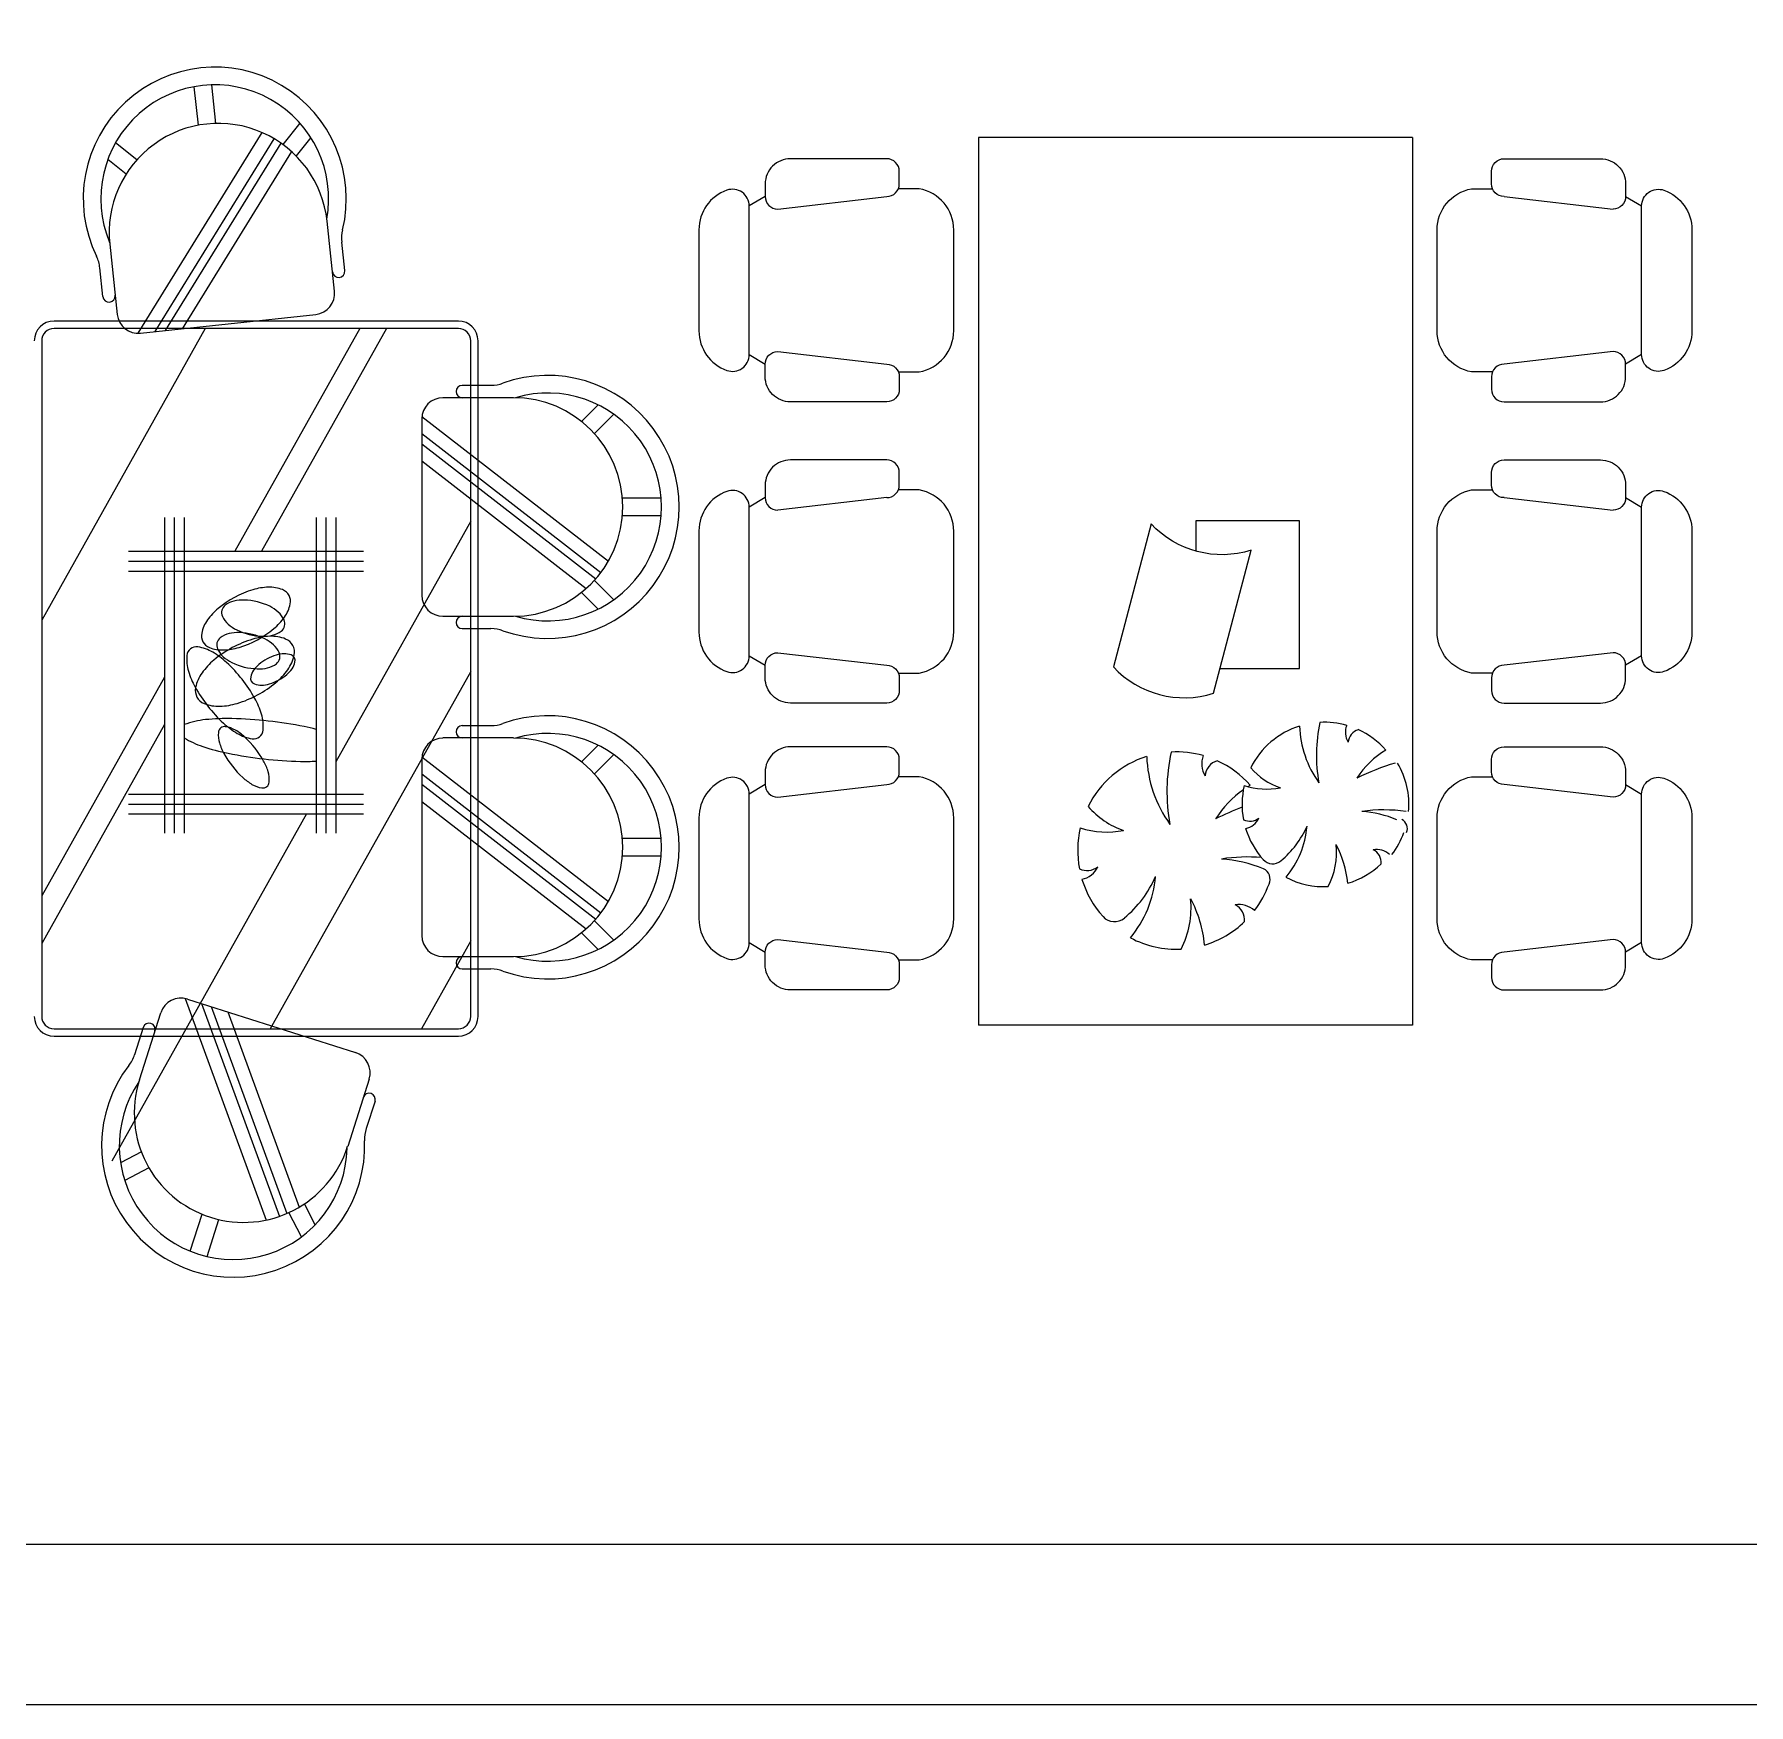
# Model space of a CAD drawing. Header units: inches. Extents: x 3.4 to 45.9, y 14.3 to 39.1.
# Drawn here: x 27.849 to 31.325, y 14.302 to 17.69 of the extents above; entities that cross this region are included whole.
import ezdxf

# ---------------------------------------------------------------- set-up
doc = ezdxf.new("R2010")
doc.units = ezdxf.units.IN
doc.header["$MEASUREMENT"] = 0
doc.layers.add('4', color=4, linetype='Continuous')
doc.layers.add('kadrbm', color=4, linetype='Continuous')

# ---------------------------------------------------------------- blocks, each defined once
blk = doc.blocks.new('kadrbm')
at = {"layer": 'kadrbm', "color": 4}
blk.add_lwpolyline([(0, 0), (0, 24.7972), (21, 24.7972), (21, 0), (0, 0)], close=True, dxfattribs=at)
blk.add_lwpolyline([(20.6631, 0.3257), (20.6631, 24.4603), (0.3369, 24.4603), (0.3369, 0.3257), (20.6631, 0.3257)], dxfattribs=at)

msp = doc.modelspace()

# ---------------------------------------------------------------- linework, layer by layer
at = {"layer": '4'}
for p, q in [((28.1723, 17.5835), (28.1807, 17.5053)), ((28.2079, 17.5873), (28.2163, 17.5091)), ((28.0594, 17.0834), (28.3106, 17.4907)), ((28.3874, 17.5097), (28.3526, 17.4666)), ((28.0564, 17.4349), (28.0133, 17.4697)), ((28.0938, 17.0868), (28.3352, 17.4781)), ((28.1145, 17.089), (28.349, 17.4691)), ((28.4096, 17.4803), (28.3797, 17.4432)), ((29.7634, 17.4802), (29.7634, 15.6802)), ((30.6434, 17.4802), (29.7634, 17.4802)), ((30.6434, 17.4802), (30.6434, 15.6802)), ((28.0349, 17.4063), (27.9978, 17.4362)), ((28.1491, 17.0928), (28.3707, 17.4519)), ((28.4576, 17.1689), (28.4424, 17.3111)), ((28.0016, 17.2639), (28.0168, 17.1217)), ((28.4783, 17.2105), (28.4721, 17.2684)), ((27.9878, 17.158), (27.9816, 17.2159)), ((28.7086, 17.1082), (27.8886, 17.1082)), ((28.064, 17.0836), (28.4195, 17.1217)), ((28.1954, 17.0932), (27.8636, 16.5018)), ((28.7086, 17.0932), (27.8886, 17.0932)), ((28.5091, 17.0932), (28.2556, 16.6414)), ((28.5631, 17.0932), (28.3097, 16.6414)), ((27.8636, 17.0682), (27.8636, 15.6982)), ((28.7336, 15.6982), (28.7336, 17.0682)), ((28.7486, 15.6982), (28.7486, 17.0682)), ((28.7166, 16.978), (28.7748, 16.978)), ((28.8204, 16.9529), (28.6774, 16.9529)), ((28.9585, 16.9047), (28.9921, 16.9384)), ((28.6345, 16.91), (28.6345, 16.5525)), ((28.6348, 16.9147), (29.013, 16.6215)), ((28.9846, 16.8802), (29.0238, 16.9194)), ((28.6345, 16.8801), (28.9979, 16.5985)), ((28.6345, 16.8592), (28.9875, 16.5856)), ((28.6345, 16.8245), (28.968, 16.5659)), ((29.12, 16.7492), (29.0413, 16.7492)), ((28.1125, 16.7097), (28.1125, 16.0696)), ((28.1325, 16.7097), (28.1325, 16.0696)), ((28.1525, 16.7097), (28.1525, 16.0696)), ((28.4201, 16.7097), (28.4201, 16.0696)), ((28.4401, 16.7097), (28.4401, 16.0696)), ((28.4601, 16.7097), (28.4601, 16.0696)), ((28.7336, 16.7023), (28.4601, 16.2147)), ((29.12, 16.7134), (29.0413, 16.7134)), ((28.0396, 16.6414), (28.516, 16.6414)), ((28.0396, 16.6214), (28.516, 16.6214)), ((28.0396, 16.6014), (28.516, 16.6014)), ((28.9921, 16.5242), (28.9585, 16.5579)), ((29.0238, 16.5431), (28.9846, 16.5823)), ((28.6774, 16.5096), (28.8204, 16.5096)), ((28.7166, 16.4846), (28.7748, 16.4846)), ((28.1125, 16.3863), (27.8636, 15.9426)), ((28.7336, 16.3977), (28.3272, 15.6732)), ((28.1125, 16.2899), (27.8636, 15.8462)), ((28.7166, 16.2878), (28.7748, 16.2878)), ((28.8204, 16.2628), (28.6774, 16.2628)), ((28.9585, 16.2145), (28.9921, 16.2482)), ((28.6345, 16.2198), (28.6345, 15.8623)), ((28.6348, 16.2245), (29.013, 15.9314)), ((28.9846, 16.1901), (29.0238, 16.2293)), ((28.6345, 16.1899), (28.9979, 15.9083)), ((28.6345, 16.1691), (28.9875, 15.8955)), ((28.0396, 16.1488), (28.516, 16.1488)), ((28.6345, 16.1343), (28.968, 15.8757)), ((28.4007, 16.1088), (28.0057, 15.4046)), ((28.0396, 16.1288), (28.516, 16.1288)), ((28.0396, 16.1088), (28.516, 16.1088)), ((29.12, 16.059), (29.0413, 16.059)), ((29.12, 16.0232), (29.0413, 16.0232)), ((29.0238, 15.8529), (28.9846, 15.8921)), ((28.9921, 15.834), (28.9585, 15.8677)), ((28.7336, 15.8513), (28.6337, 15.6732)), ((28.6774, 15.8194), (28.8204, 15.8194)), ((28.7166, 15.7944), (28.7748, 15.7944)), ((28.1547, 15.7347), (28.3191, 15.2853)), ((28.1592, 15.7335), (28.4998, 15.6249)), ((28.1877, 15.7244), (28.3456, 15.2927)), ((28.2076, 15.7181), (28.361, 15.2987)), ((28.0619, 15.5694), (28.1053, 15.7057)), ((28.2408, 15.7075), (28.3857, 15.3112)), ((27.8886, 15.6732), (28.7086, 15.6732)), ((27.8886, 15.6582), (28.7086, 15.6582)), ((28.0696, 15.676), (28.0519, 15.6205)), ((30.6434, 15.6802), (29.7634, 15.6802)), ((28.5277, 15.571), (28.4842, 15.4347)), ((28.5396, 15.5261), (28.5219, 15.4706)), ((28.0659, 15.4233), (28.0236, 15.4014)), ((28.0812, 15.391), (28.032, 15.3655)), ((28.3905, 15.2512), (28.3651, 15.3005)), ((28.4182, 15.2756), (28.3963, 15.3179)), ((28.165, 15.2221), (28.1889, 15.297)), ((28.199, 15.2112), (28.2229, 15.2862))]:
    msp.add_line(p, q, dxfattribs=at)
for points in [[(29.3564, 17.3354), (29.5774, 17.3609, 0.414214), (29.6029, 17.3864), (29.6029, 17.4119, 0.414214), (29.5774, 17.4374), (29.3819, 17.4374, 0.414214), (29.3309, 17.3864), (29.3309, 17.3609, 0.414214)], [(29.1965, 17.2935), (29.1965, 17.0883, 0.317837), (29.2531, 17.0082, 0.517638), (29.2985, 17.0402), (29.2985, 17.3416, 0.517638), (29.2531, 17.3736, 0.317837)], [(31.2103, 17.2935), (31.2103, 17.0883, -0.317837), (31.1536, 17.0082, -0.517638), (31.1083, 17.0402), (31.1083, 17.3416, -0.517638), (31.1536, 17.3736, -0.317837)], [(29.3564, 17.0464), (29.5774, 17.0209, -0.414214), (29.6029, 16.9954), (29.6029, 16.9699, -0.414214), (29.5774, 16.9444), (29.3819, 16.9444, -0.414214), (29.3309, 16.9954), (29.3309, 17.0209, -0.414214)], [(31.0504, 17.0464), (30.8294, 17.0209, 0.414214), (30.8039, 16.9954), (30.8039, 16.9699, 0.414214), (30.8294, 16.9444), (31.0249, 16.9444, 0.414214), (31.0759, 16.9954), (31.0759, 17.0209, 0.414214)], [(29.1965, 16.6828), (29.1965, 16.4776, 0.317837), (29.2531, 16.3974, 0.517638), (29.2985, 16.4295), (29.2985, 16.7309, 0.517638), (29.2531, 16.7629, 0.317837)], [(31.2103, 16.6828), (31.2103, 16.4776, -0.317837), (31.1536, 16.3974, -0.517638), (31.1083, 16.4295), (31.1083, 16.7309, -0.517638), (31.1536, 16.7629, -0.317837)], [(30.3164, 16.6435, -0.288129), (30.1134, 16.697), (30.037, 16.4068, 0.288129), (30.2401, 16.3534)], [(29.3564, 16.4357), (29.5774, 16.4102, -0.414214), (29.6029, 16.3847), (29.6029, 16.3592, -0.414214), (29.5774, 16.3337), (29.3819, 16.3337, -0.414214), (29.3309, 16.3847), (29.3309, 16.4102, -0.414214)], [(31.0504, 16.4357), (30.8294, 16.4102, 0.414214), (30.8039, 16.3847), (30.8039, 16.3592, 0.414214), (30.8294, 16.3337), (31.0249, 16.3337, 0.414214), (31.0759, 16.3847), (31.0759, 16.4102, 0.414214)], [(31.0504, 16.1429), (30.8294, 16.1684, -0.414214), (30.8039, 16.1939), (30.8039, 16.2194, -0.414214), (30.8294, 16.2449), (31.0249, 16.2449, -0.414214), (31.0759, 16.1939), (31.0759, 16.1684, -0.414214)], [(29.1965, 16.101), (29.1965, 15.8958, 0.317837), (29.2531, 15.8157, 0.517638), (29.2985, 15.8478), (29.2985, 16.1491, 0.517638), (29.2531, 16.1812, 0.317837)], [(31.2103, 16.101), (31.2103, 15.8958, -0.317837), (31.1536, 15.8157, -0.517638), (31.1083, 15.8478), (31.1083, 16.1491, -0.517638), (31.1536, 16.1812, -0.317837)], [(29.3564, 15.8539), (29.5774, 15.8284, -0.414214), (29.6029, 15.8029), (29.6029, 15.7774, -0.414214), (29.5774, 15.7519), (29.3819, 15.7519, -0.414214), (29.3309, 15.8029), (29.3309, 15.8284, -0.414214)], [(31.0504, 15.8539), (30.8294, 15.8284, 0.414214), (30.8039, 15.8029), (30.8039, 15.7774, 0.414214), (30.8294, 15.7519), (31.0249, 15.7519, 0.414214), (31.0759, 15.8029), (31.0759, 15.8284, 0.414214)]]:
    msp.add_lwpolyline(points, format="xyb", close=True, dxfattribs=at)
for points in [[(30.8294, 17.3609, -0.414214), (30.8039, 17.3864), (30.8039, 17.4119, -0.414214), (30.8294, 17.4374), (31.0249, 17.4374, -0.414214), (31.0759, 17.3864), (31.0759, 17.3609, -0.414214), (31.0504, 17.3354)], [(29.6434, 17.3766), (29.6009, 17.3766, 0.099351)], [(29.7134, 17.2929, 0.363072), (29.6434, 17.3766)], [(30.6934, 17.2929, -0.363072), (30.7634, 17.3766)], [(30.7634, 17.3766), (30.8059, 17.3766, -0.099351)], [(30.8294, 17.3609), (31.0504, 17.3354, 0.414214)], [(29.6009, 17.0052), (29.6434, 17.0052, 0.363072), (29.7134, 17.0889), (29.7134, 17.2929, 0.363072)], [(30.8059, 17.0052), (30.7634, 17.0052, -0.363072), (30.6934, 17.0889), (30.6934, 17.2929, -0.363072)], [(29.2985, 17.0402), (29.3309, 17.0209, -0.414214)], [(31.1083, 17.0402), (31.0759, 17.0209, 0.414214)], [(29.5774, 16.7502, 0.414214), (29.6029, 16.7757), (29.6029, 16.8012, 0.414214), (29.5774, 16.8267), (29.3819, 16.8267, 0.414214), (29.3309, 16.7757), (29.3309, 16.7502, 0.414214), (29.3564, 16.7247)], [(30.8039, 16.8012, -0.414214), (30.8294, 16.8267), (31.0249, 16.8267, -0.414214), (31.0759, 16.7757), (31.0759, 16.7502, -0.414214), (31.0504, 16.7247)], [(30.8039, 16.7757), (30.8039, 16.8012, -0.414214)], [(29.6434, 16.7658), (29.6009, 16.7658, 0.099351)], [(29.7134, 16.6822, 0.363072), (29.6434, 16.7658)], [(30.6934, 16.6822, -0.363072), (30.7634, 16.7658)], [(30.7634, 16.7658), (30.8059, 16.7658, -0.099351)], [(30.8294, 16.7502, -0.414214), (30.8039, 16.7757)], [(29.5774, 16.7502), (29.3564, 16.7247, -0.414214)], [(30.8294, 16.7502), (31.0504, 16.7247, 0.414214)], [(29.6009, 16.3945), (29.6434, 16.3945, 0.363072), (29.7134, 16.4782), (29.7134, 16.6822, 0.363072)], [(30.8059, 16.3945), (30.7634, 16.3945, -0.363072), (30.6934, 16.4782), (30.6934, 16.6822, -0.363072)], [(28.2214, 16.5253, 0.06419), (28.1998, 16.5021, 0.103847), (28.1881, 16.4753, 0.364592), (28.2038, 16.4463, 0.103847), (28.2326, 16.4413, 0.06419), (28.2638, 16.4465, 0.100969), (28.3344, 16.4846, 0.06419), (28.356, 16.5078, 0.103847), (28.3677, 16.5346, 0.364592), (28.3521, 16.5636)], [(28.3521, 16.5636, 0.103847), (28.3232, 16.5686, 0.06419), (28.292, 16.5634, 0.100969), (28.2214, 16.5253)], [(28.3108, 16.4691, 0.066903), (28.3318, 16.4712, 0.105027), (28.3495, 16.4796, 0.349812), (28.3552, 16.5022, 0.105027), (28.3435, 16.518, 0.066903), (28.326, 16.5298, 0.106395), (28.2746, 16.5426, 0.066903), (28.2535, 16.5405, 0.105027), (28.2358, 16.5321, 0.349812), (28.2302, 16.5095, 0.105027), (28.2418, 16.4937, 0.066903), (28.2594, 16.482, 0.106395), (28.3108, 16.4691)], [(28.2321, 16.2931, 0.052936), (28.2603, 16.2722, 0.096122), (28.2905, 16.2614, 0.432201), (28.3127, 16.2789, 0.096122), (28.3094, 16.3108, 0.052936), (28.2957, 16.3431, 0.080187), (28.2386, 16.4159, 0.052936), (28.2104, 16.4368, 0.096122), (28.1802, 16.4475, 0.432201), (28.158, 16.4301, 0.096122), (28.1613, 16.3982, 0.052936), (28.175, 16.3659, 0.080186), (28.2321, 16.2931)], [(28.2128, 16.4208, 0.06419), (28.1888, 16.3949, 0.103847), (28.1758, 16.3651, 0.364592), (28.1932, 16.3327, 0.103847), (28.2253, 16.3272, 0.06419), (28.2601, 16.333, 0.100969), (28.3388, 16.3754, 0.06419), (28.3628, 16.4013, 0.103847), (28.3758, 16.4311, 0.364592), (28.3584, 16.4635)], [(28.3584, 16.4635, 0.103847), (28.3263, 16.469, 0.06419), (28.2915, 16.4632, 0.100969), (28.2128, 16.4208)], [(28.3009, 16.403, 0.066903), (28.3219, 16.4051, 0.105027), (28.3396, 16.4135, 0.349812), (28.3453, 16.4361, 0.105027), (28.3336, 16.4519, 0.066903), (28.316, 16.4636, 0.106395), (28.2647, 16.4765, 0.066903), (28.2436, 16.4744, 0.105027), (28.2259, 16.466, 0.349812), (28.2203, 16.4434, 0.105027), (28.2319, 16.4276, 0.066903), (28.2495, 16.4158, 0.106395), (28.3009, 16.403)], [(28.3041, 16.4119, 0.06419), (28.2933, 16.4003, 0.103847), (28.2875, 16.3869, 0.364592), (28.2953, 16.3724, 0.103847), (28.3097, 16.3699, 0.06419), (28.3253, 16.3725, 0.100969), (28.3607, 16.3915, 0.06419), (28.3714, 16.4031, 0.103847), (28.3773, 16.4165, 0.364592), (28.3695, 16.4311)], [(28.3695, 16.4311, 0.103847), (28.355, 16.4335, 0.06419), (28.3394, 16.4309, 0.100969), (28.3041, 16.4119)], [(29.2985, 16.4295), (29.3309, 16.4102, -0.414214)], [(31.1083, 16.4295), (31.0759, 16.4102, 0.414214)], [(28.2495, 16.3021, 0.030903), (28.1961, 16.3, 0.061503), (28.1525, 16.29, 0.279416)], [(28.2219, 16.2741, 0.096122), (28.2241, 16.2528, 0.052936), (28.2332, 16.2313, 0.080186), (28.2713, 16.1828)], [(28.2713, 16.1828, 0.052936), (28.2901, 16.1688, 0.096122), (28.3102, 16.1616, 0.432201), (28.325, 16.1733, 0.096122), (28.3228, 16.1945, 0.052936), (28.3137, 16.2161, 0.080187), (28.2756, 16.2646, 0.052936), (28.2569, 16.2785, 0.096122), (28.2367, 16.2857, 0.432201), (28.2219, 16.2741)], [(28.4201, 16.2802, 0.014214), (28.3962, 16.2858, 0.044673), (28.2495, 16.3021)], [(28.1525, 16.2632, 0.056984), (28.1901, 16.2456, 0.030903), (28.2417, 16.2318, 0.044673), (28.3884, 16.2154, 0.018373), (28.4201, 16.2159, 0.067118)], [(29.6029, 16.2194, 0.414214), (29.5774, 16.2449), (29.3819, 16.2449, 0.414214), (29.3309, 16.1939), (29.3309, 16.1684, 0.414214), (29.3564, 16.1429), (29.5774, 16.1684, 0.414214), (29.6029, 16.1939)], [(29.6029, 16.1939), (29.6029, 16.2194, 0.414214)], [(29.6434, 16.1841), (29.6009, 16.1841, 0.099351)], [(29.7134, 16.1004, 0.363072), (29.6434, 16.1841)], [(30.6934, 16.1004, -0.363072), (30.7634, 16.1841)], [(30.7634, 16.1841), (30.8059, 16.1841, -0.099351)], [(29.6009, 15.8128), (29.6434, 15.8128, 0.363072), (29.7134, 15.8964), (29.7134, 16.1004, 0.363072)], [(30.8059, 15.8128), (30.7634, 15.8128, -0.363072), (30.6934, 15.8964), (30.6934, 16.1004, -0.363072)], [(29.2985, 15.8478), (29.3309, 15.8284, -0.414214)], [(31.1083, 15.8478), (31.0759, 15.8284, 0.414214)]]:
    msp.add_lwpolyline(points, format="xyb", dxfattribs=at)
for points in [[(29.3309, 17.3609), (29.2985, 17.3416)], [(31.0759, 17.3609), (31.1083, 17.3416)], [(29.3309, 16.7502), (29.2985, 16.7309)], [(31.0759, 16.7502), (31.1083, 16.7309)], [(30.2533, 16.4035), (30.4144, 16.4035), (30.4144, 16.7035), (30.2044, 16.7035), (30.2044, 16.6417)], [(29.3309, 16.1684), (29.2985, 16.1491)], [(31.0759, 16.1684), (31.1083, 16.1491)]]:
    msp.add_lwpolyline(points, dxfattribs=at)
for centre, radius, start, end in [((28.2146, 17.3564), 0.2668, 346.2539, 205.9637), ((28.2146, 17.3564), 0.231, 349.6907, 202.5272), ((28.222, 17.2875), 0.2216, 6.109, 186.109), ((28.5432, 17.276), 0.0715, 166.2541, 186.109), ((27.9105, 17.2083), 0.0715, 6.109, 25.9639), ((28.4659, 17.2092), 0.0125, 186.109, 6.109), ((28.0002, 17.1593), 0.0125, 186.109, 6.109), ((28.4149, 17.1643), 0.0429, 276.109, 6.109), ((27.8886, 17.0682), 0.04, 90, 180), ((28.0595, 17.1263), 0.0429, 186.109, 276.109), ((28.7086, 17.0682), 0.04, 0, 90), ((27.8886, 17.0682), 0.025, 90, 180), ((28.7086, 17.0682), 0.025, 0, 90), ((28.7166, 16.9654), 0.0125, 90, 270), ((28.7748, 17.0495), 0.0715, 270, 289.8549), ((28.8897, 16.7313), 0.2668, 250.1449, 109.8547), ((28.6774, 16.91), 0.0429, 90, 180), ((28.8204, 16.7313), 0.2216, 270, 90), ((28.8897, 16.7313), 0.231, 253.5818, 106.4182), ((28.6774, 16.5525), 0.0429, 180, 270), ((28.7166, 16.4971), 0.0125, 90, 270), ((28.7748, 16.4131), 0.0715, 70.1451, 90), ((28.8897, 16.0411), 0.2668, 250.1449, 109.8547), ((28.7166, 16.2753), 0.0125, 90, 270), ((28.7748, 16.3593), 0.0715, 270, 289.8549), ((28.8897, 16.0411), 0.231, 253.5818, 106.4182), ((30.4646, 16.128), 0.1667, 107.4958, 153.4349), ((30.6236, 16.2943), 0.2092, 182.035, 215.7767), ((30.7609, 16.2282), 0.3122, 167.7588, 190.366), ((30.4646, 16.128), 0.1667, 74.1233, 93.0128), ((30.546, 16.2743), 0.0385, 158.6698, 211.4396), ((30.5418, 16.2522), 0.0286, 106.4144, 175.9936), ((30.4646, 16.128), 0.1667, 41.4483, 65.5265), ((28.6774, 16.2198), 0.0429, 90, 180), ((28.8204, 16.0411), 0.2216, 270, 90), ((30.6789, 16.0877), 0.1751, 120.6891, 147.6675), ((30.1646, 16.0346), 0.2, 107.4958, 153.4349), ((30.3554, 16.2343), 0.251, 182.035, 215.7767), ((30.5202, 16.1549), 0.3746, 167.7588, 190.366), ((30.1646, 16.0346), 0.2, 74.1233, 93.0128), ((30.2623, 16.2102), 0.0461, 158.6698, 211.4396), ((30.2572, 16.1837), 0.0343, 106.4144, 175.9936), ((30.1646, 16.0346), 0.2, 41.4483, 65.5265), ((30.4184, 16.2901), 0.1351, 220.4153, 251.5398), ((30.7384, 15.7703), 0.4604, 106.3761, 116.7696), ((30.4696, 16.128), 0.1667, 355.0303, 30.2917), ((30.4218, 15.9863), 0.2101, 125.1865, 147.6675), ((30.4646, 16.128), 0.1667, 166.7387, 190.737), ((30.3472, 16.3051), 0.1459, 252.1208, 281.2333), ((30.4218, 15.9863), 0.2101, 120.6891, 122.2385), ((30.1092, 16.2292), 0.1621, 220.4153, 251.5398), ((30.4931, 15.6054), 0.5525, 110.6712, 116.7696), ((30.3137, 16.1251), 0.031, 245.5544, 306.5963), ((30.2976, 16.1169), 0.0385, 281.5448, 334.3146), ((30.5855, 15.8237), 0.2933, 81.1443, 98.7513), ((30.525, 15.8826), 0.2315, 67.9482, 86.0561), ((30.1646, 16.0346), 0.2, 166.7387, 190.737), ((30.0237, 16.2472), 0.1751, 252.1208, 281.2333), ((30.4646, 16.128), 0.1667, 196.9983, 222.0708), ((30.2546, 16.1611), 0.1914, 309.725, 336.211), ((30.2422, 16.1006), 0.1883, 320.3236, 354.894), ((30.4696, 16.128), 0.1667, 322.4476, 340.1046), ((30.6139, 16.0796), 0.0194, 334.481, 65.5836), ((30.3364, 16.0314), 0.1533, 332.8762, 5.6465), ((30.3025, 15.9478), 0.2109, 5.5632, 27.8791), ((30.5705, 15.9983), 0.0385, 46.9941, 99.7639), ((30.5516, 16.0104), 0.0286, 354.7387, 64.318), ((29.9835, 16.0312), 0.0372, 245.5544, 306.5963), ((29.9641, 16.0214), 0.0461, 281.5448, 334.3146), ((30.3097, 15.6695), 0.352, 85.4998, 98.7513), ((30.237, 15.7402), 0.2778, 67.9482, 86.0561), ((30.3601, 16.0336), 0.0259, 222.0708, 310.3261), ((30.3317, 15.9766), 0.0232, 334.481, 65.5836), ((30.4646, 16.128), 0.1667, 286.6501, 313.8508), ((30.1646, 16.0346), 0.2, 196.9983, 222.0708), ((29.9126, 16.0744), 0.2296, 309.725, 336.211), ((29.8977, 16.0018), 0.2259, 320.3236, 354.894), ((30.1646, 16.0346), 0.2, 322.4476, 340.1046), ((30.4646, 16.128), 0.1667, 242.2658, 272.8064), ((30.0107, 15.9187), 0.1839, 332.8762, 5.6465), ((29.9701, 15.8185), 0.2531, 5.5632, 27.8791), ((30.2917, 15.879), 0.0461, 46.9941, 99.7639), ((30.269, 15.8935), 0.0343, 354.7387, 64.318), ((30.0392, 15.9214), 0.0311, 222.0708, 310.3261), ((30.1646, 16.0346), 0.2, 286.6501, 313.8508), ((28.6774, 15.8623), 0.0429, 180, 270), ((30.1646, 16.0346), 0.2, 242.2658, 272.8064), ((28.7166, 15.8069), 0.0125, 90, 270), ((28.7748, 15.7229), 0.0715, 70.1451, 90), ((28.1462, 15.6926), 0.0429, 72.3121, 162.3121), ((27.8886, 15.6982), 0.04, 180, 270), ((27.8886, 15.6982), 0.025, 180, 270), ((28.0815, 15.6722), 0.0125, 342.3121, 162.3121), ((28.7086, 15.6982), 0.04, 270, 0), ((28.7086, 15.6982), 0.025, 270, 0), ((27.9838, 15.6422), 0.0715, 322.4572, 342.3121), ((28.4868, 15.584), 0.0429, 342.3121, 72.3121), ((28.252, 15.4361), 0.2668, 142.4574, 2.1672), ((28.252, 15.4361), 0.231, 145.8939, 358.7303), ((28.273, 15.5021), 0.2216, 162.3121, 342.3121), ((28.5277, 15.5299), 0.0125, 342.3121, 162.3121), ((28.59, 15.4489), 0.0715, 162.3121, 182.167)]:
    msp.add_arc(centre, radius, start, end, dxfattribs=at)

# ---------------------------------------------------------------- block references
at = {"layer": 'kadrbm'}
msp.add_blockref('kadrbm', (24.9253, 14.3025), dxfattribs=at)

doc.saveas('drawing.dxf')
